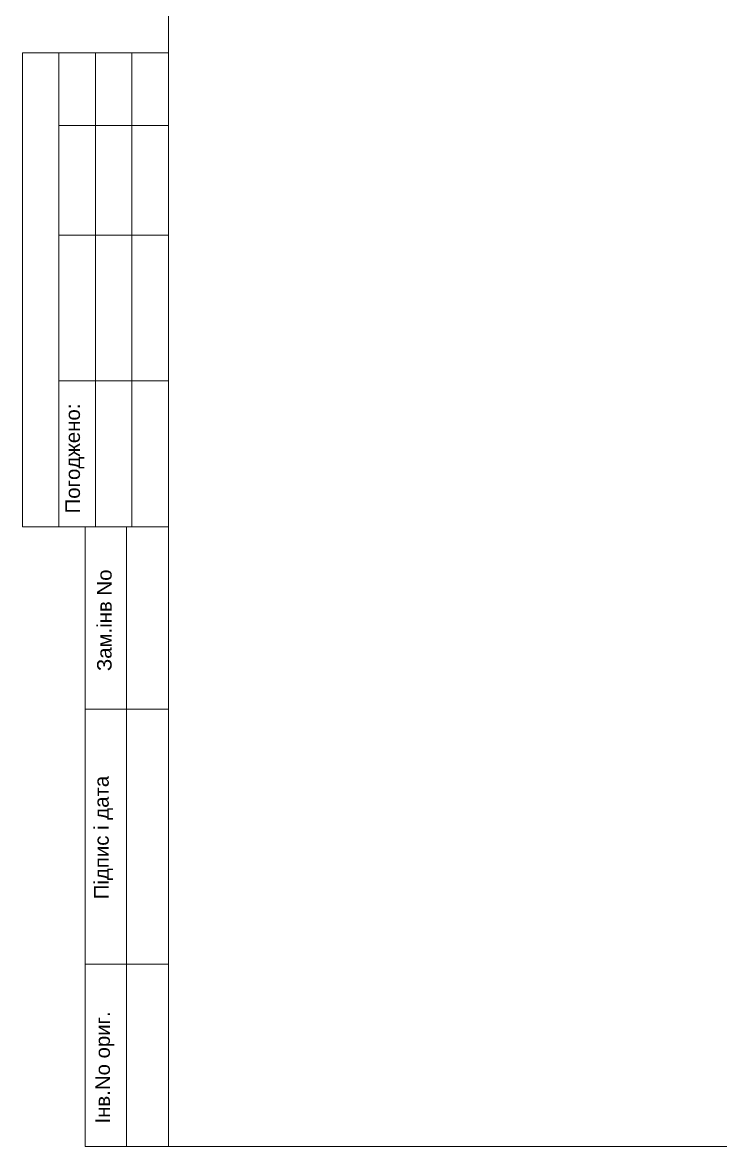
# Model space of a CAD drawing. Header units: millimetres. Extents: x -490789 to -449459, y 209001 to 327650.
# Drawn here: x -490776 to -481209, y 299250 to 314665 of the extents above; entities that cross this region are included whole.
import ezdxf

# ---------------------------------------------------------------- set-up
doc = ezdxf.new("R2010")
doc.units = ezdxf.units.MM
doc.header["$MEASUREMENT"] = 0
for name, color, linetype, lineweight in [('11EXPLICACIA_Ном_пера__7_Ном_пера__7_Ном_пера__7_Ном_пера__7_Ном_пера__7_Ном_пера__7_Ном_пера__7_Ном_пера__7_Ном_пера__7_Ном_пера__7_Ном._пера__7_Ном_пера__7_Ном._пера__7_Ном_пера__7_Ном._пера__7_Ном_пера__7_Ном_пера__7_Ном_пера__7_Ном_пера__7_Ном._пера_8_Ном._пера__7', 7, 'Continuous', 18), ('оси_Ном_пера__7_Ном_пера__7_Ном_пера__7_Ном_пера__7_Ном_пера__7_Ном_пера__7_Ном_пера__7_Ном_пера__7_Ном_пера__7_Ном_пера__7_Ном._пера__7_Ном_пера__7_Ном._пера__7_Ном_пера__7_Ном._пера__7_Ном_пера__7_Ном_пера__7_Ном_пера__7_Ном_пера__7_Ном._пера__7_Ном.__6_Ном._пера__7', 7, 'Continuous', 18), ('Текст_Ном_пера__7_Ном_пера__7_Ном_пера__7_Ном_пера__7_Ном_пера__7_Ном_пера__7_Ном_пера__7_Ном_пера__7_Ном_пера__7_Ном_пера__7_Ном._пера__7_Ном_пера__7_Ном._пера__7_Ном_пера__7_Ном._пера__7_Ном_пера__7_Ном_пера__7_Ном_пера__7_Ном_пера__7_Ном._пера__7_Ном_B_Ном._пера__7', 7, 'Continuous', 18)]:
    doc.layers.add(name, color=color, linetype=linetype, lineweight=lineweight)
doc.styles.add('СГЕНЕРИР_СТИЛЬ_1', font='')
doc.styles.get('СГЕНЕРИР_СТИЛЬ_1').set_extended_font_data('Arial')

msp = doc.modelspace()

# ---------------------------------------------------------------- linework, layer by layer
at = {"layer": '11EXPLICACIA_Ном_пера__7_Ном_пера__7_Ном_пера__7_Ном_пера__7_Ном_пера__7_Ном_пера__7_Ном_пера__7_Ном_пера__7_Ном_пера__7_Ном_пера__7_Ном._пера__7_Ном_пера__7_Ном._пера__7_Ном_пера__7_Ном._пера__7_Ном_пера__7_Ном_пера__7_Ном_пера__7_Ном_пера__7_Ном._пера_8_Ном._пера__7', "linetype": 'Continuous'}
for p, q in [((-488775.6, 327650.1), (-488775.6, 299250.1)), ((-490775.6, 314250.1), (-488775.6, 314250.1)), ((-490775.6, 314250.1), (-490775.6, 307750.1)), ((-490275.6, 314250.1), (-490275.6, 307750.1)), ((-489775.6, 314250.1), (-489775.6, 307750.1)), ((-489275.6, 314250.1), (-489275.6, 307750.1)), ((-490275.6, 313250.1), (-488775.6, 313250.1)), ((-490275.6, 311750.1), (-488775.6, 311750.1)), ((-490275.6, 309750.1), (-488775.6, 309750.1)), ((-490775.6, 307750.1), (-488775.6, 307750.1)), ((-489915.6, 307750.1), (-488775.6, 307750.1)), ((-489915.6, 299250.1), (-489915.6, 307750.1)), ((-489915.6, 299250.1), (-489915.6, 307750.1)), ((-489915.6, 307750.1), (-488775.6, 307750.1)), ((-489350.6, 299250.1), (-489350.6, 307750.1)), ((-489350.6, 299250.1), (-489350.6, 307750.1)), ((-489915.6, 305250.1), (-488775.6, 305250.1)), ((-489915.6, 305250.1), (-488775.6, 305250.1)), ((-489915.6, 301750.1), (-488775.6, 301750.1)), ((-489915.6, 301750.1), (-488775.6, 301750.1)), ((-489915.6, 299250.1), (-449575.6, 299250.1))]:
    msp.add_line(p, q, dxfattribs=at)

# ---------------------------------------------------------------- texts
at = {"layer": 'оси_Ном_пера__7_Ном_пера__7_Ном_пера__7_Ном_пера__7_Ном_пера__7_Ном_пера__7_Ном_пера__7_Ном_пера__7_Ном_пера__7_Ном_пера__7_Ном._пера__7_Ном_пера__7_Ном._пера__7_Ном_пера__7_Ном._пера__7_Ном_пера__7_Ном_пера__7_Ном_пера__7_Ном_пера__7_Ном._пера__7_Ном.__6_Ном._пера__7', "linetype": 'Continuous', "char_height": 200, "attachment_point": 7, "rotation": 90, "style": 'СГЕНЕРИР_СТИЛЬ_1'}
for s, insert in [('\\A1;{\\fArial|b0|i0|c204|p38;Зам.інв No}', (-489550.9, 305770.1)), ('\\A1;{\\fArial|b0|i0|c204|p38;Підпис і дата}', (-489535.5, 302641.7)), ('\\A1;{\\fArial|b0|i0|c204|p38;Інв.No ориг.}', (-489517, 299565.4))]:
    msp.add_mtext(s, dxfattribs=dict(at, insert=insert))
at = {"layer": 'Текст_Ном_пера__7_Ном_пера__7_Ном_пера__7_Ном_пера__7_Ном_пера__7_Ном_пера__7_Ном_пера__7_Ном_пера__7_Ном_пера__7_Ном_пера__7_Ном._пера__7_Ном_пера__7_Ном._пера__7_Ном_пера__7_Ном._пера__7_Ном_пера__7_Ном_пера__7_Ном_пера__7_Ном_пера__7_Ном._пера__7_Ном_B_Ном._пера__7', "linetype": 'Continuous', "insert": (-489929.9, 307932.7), "char_height": 200, "attachment_point": 7, "rotation": 90, "style": 'СГЕНЕРИР_СТИЛЬ_1'}
msp.add_mtext('\\A1;{\\fArial|b0|i0|c204|p38;Погоджено:}', dxfattribs=at)

doc.saveas('drawing.dxf')
